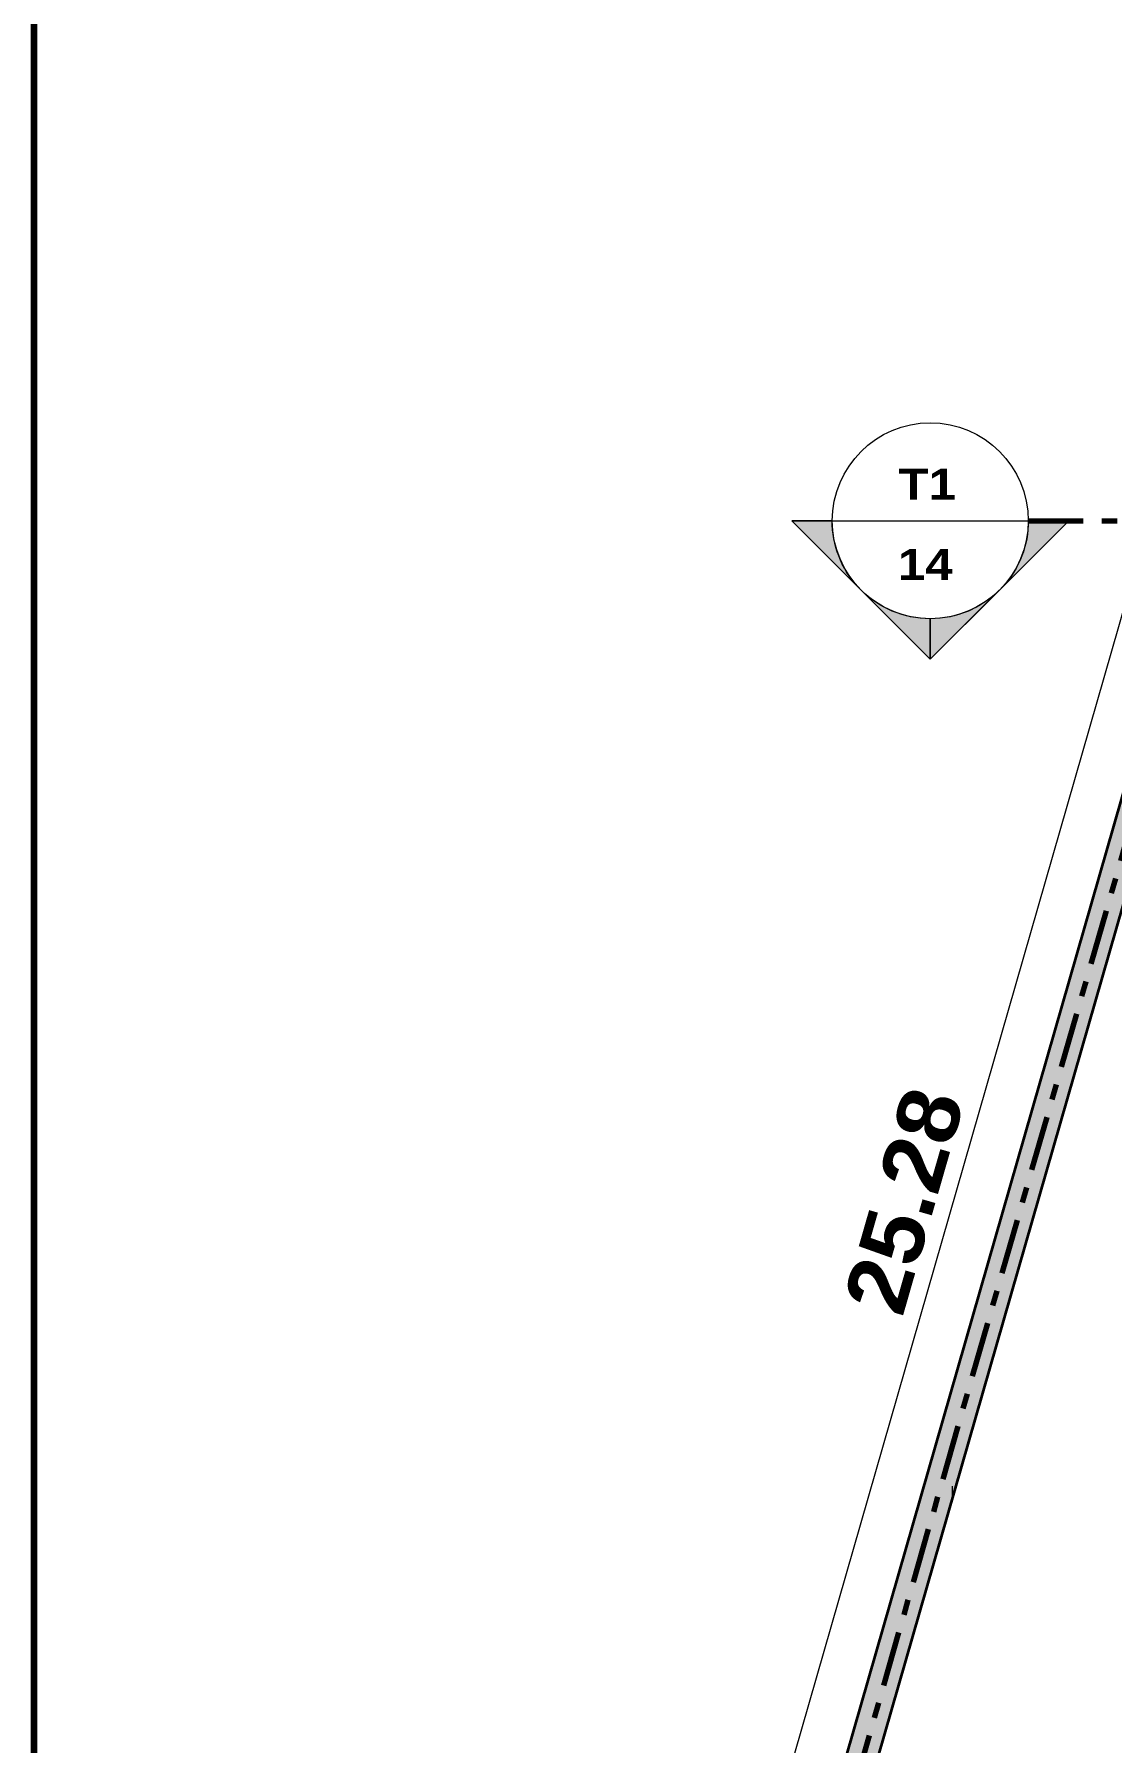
# Model space of a CAD drawing. Header units: metres. Extents: x -144 to 1000, y -717 to 29.
# Drawn here: x 211.32 to 218.3, y -562.53 to -551.45 of the extents above; entities that cross this region are included whole.
import ezdxf

# ---------------------------------------------------------------- set-up
doc = ezdxf.new("R2010")
doc.units = ezdxf.units.M
doc.linetypes.add('Dash Dot 3_16_', pattern=[0.595313, 0.357187, -0.119063, 0, -0.119063])
doc.layers.get('0').update_dxf_attribs({"color": 1})
for name, color, linetype, lineweight in [('A-ANNO-DIMS', 1, 'Continuous', 9), ('A-DETL', 1, 'Continuous', 9), ('A-DETL-WIDE', 1, 'Continuous', 100), ('A-WALL', 4, 'Continuous', 9), ('G-ANNO-SYMB', 1, 'Continuous', 9)]:
    doc.layers.add(name, color=color, linetype=linetype, lineweight=lineweight)
doc.layers.add('A-WALL-PATT', color=7, linetype='Continuous', lineweight=35, true_color=0x9c9c9c)
doc.styles.add('Arial Black', font='', dxfattribs={"height": 0.15})
doc.styles.add('Britannic Bold_B_2', font='', dxfattribs={"width": 1.1, "height": 0.009})
doc.styles.get('Arial Black').set_extended_font_data('Arial Black')
doc.styles.get('Britannic Bold_B_2').set_extended_font_data('Britannic Bold', bold=True)

# ---------------------------------------------------------------- blocks, each defined once
blk = doc.blocks.new('A$C4d52d4f2')
at = {"layer": 'A-DETL-WIDE'}
blk.add_line((-0.40513, -0.58802), (-0.40513, -0.00202), dxfattribs=at)
blk = doc.blocks.new('W')
at = {"layer": 'A-WALL-PATT', "true_color": 0x747474}
for points in [[(215.828, -495.755), (218.69, -485.798), (218.473, -485.826), (215.62, -495.755)], [(212.266, -508.149), (215.828, -495.755), (215.62, -495.755), (212.074, -508.094)]]:
    blk.add_hatch(color=8, dxfattribs=at).paths.add_polyline_path(points)
at = {"layer": 'G-ANNO-SYMB', "extrusion": (0, 0, -1)}
h = blk.add_hatch(color=256, dxfattribs=at)
edge = h.paths.add_edge_path()
edge.add_arc((-214.628, -493.091), 0.636, 317.9216, 360)
edge.add_line((-213.992, -493.091), (-213.73, -493.091))
edge.add_line((-213.73, -493.091), (-214.156, -493.517))
h = blk.add_hatch(color=256, dxfattribs=at)
edge = h.paths.add_edge_path()
edge.add_line((-215.1, -493.517), (-215.526, -493.091))
edge.add_line((-215.526, -493.091), (-215.264, -493.091))
edge.add_arc((-214.628, -493.091), 0.636, 180, 222.0784)
h = blk.add_hatch(color=256, dxfattribs=at)
edge = h.paths.add_edge_path()
edge.add_line((-214.179, -493.54), (-214.628, -493.989))
edge.add_line((-214.628, -493.989), (-214.628, -493.726))
edge.add_arc((-214.628, -493.091), 0.635, 270, 315)
h = blk.add_hatch(color=256, dxfattribs=at)
edge = h.paths.add_edge_path()
edge.add_arc((-214.628, -493.091), 0.635, 225, 270)
edge.add_line((-214.628, -493.726), (-214.628, -493.989))
edge.add_line((-214.628, -493.989), (-215.077, -493.54))
at = {"layer": 'A-ANNO-DIMS', "color": 5, "true_color": 0x0000ff}
blk.add_line((211.222, -509.877), (218.203, -485.586), dxfattribs=at)
at = {"layer": 'A-DETL', "color": 7, "linetype": 'Dash Dot 3_16_', "lineweight": 70}
blk.add_line((211.638, -509.997), (218.619, -485.705), dxfattribs=at)
at = {"layer": 'A-DETL', "color": 253, "true_color": 0xb6b6b6}
blk.add_line((214.772, -499.431), (214.772, -499.351), dxfattribs=at)
at = {"layer": 'A-WALL', "lineweight": 35}
for p, q in [((212.074, -508.094), (218.534, -485.617)), ((212.266, -508.149), (218.69, -485.798))]:
    blk.add_line(p, q, dxfattribs=at)
at = {"layer": 'G-ANNO-SYMB', "lineweight": 18, "extrusion": (0, 0, -1)}
for p, q in [((214.628, -493.989), (213.73, -493.091)), ((213.993, -493.091), (213.73, -493.091)), ((214.156, -493.517), (213.73, -493.091)), ((213.73, -493.091), (213.992, -493.091)), ((214.628, -493.989), (215.526, -493.091)), ((215.526, -493.091), (215.1, -493.517)), ((215.263, -493.091), (215.526, -493.091)), ((215.264, -493.091), (215.526, -493.091)), ((214.628, -493.989), (214.179, -493.54)), ((215.077, -493.54), (214.628, -493.989)), ((214.628, -493.726), (214.628, -493.989)), ((214.628, -493.989), (214.628, -493.726))]:
    blk.add_line(p, q, dxfattribs=at)
at = {"layer": 'G-ANNO-SYMB', "lineweight": 18}
blk.add_line((213.993, -493.091), (215.263, -493.091), dxfattribs=at)
at = {"layer": 'G-ANNO-SYMB', "linetype": 'Dash Dot 3_16_', "lineweight": 70}
blk.add_line((215.263, -493.091), (224.405, -493.091), dxfattribs=at)
at = {"layer": 'G-ANNO-SYMB', "lineweight": 18, "extrusion": (0, 0, -1)}
for radius, start, end in [(0.635, 0, 180), (0.636, 317.9216, 0), (0.635, 180, 0), (0.636, 180, 222.0784), (0.635, 270, 315), (0.635, 225, 270)]:
    blk.add_arc((-214.628, -493.091), radius, start, end, dxfattribs=at)
at = {"layer": 'A-ANNO-DIMS', "color": 5, "true_color": 0x0000ff, "insert": (214.062, -498.151), "char_height": 0.4, "width": 1.40028, "attachment_point": 1, "rotation": 73.9667, "line_spacing_factor": 1.000203, "style": 'Britannic Bold_B_2'}
blk.add_mtext('25.28', dxfattribs=at)
at = {"layer": 'G-ANNO-SYMB', "style": 'Arial Black'}
for s, p in [('T1', (214.422, -492.954)), ('14', (214.418, -493.474))]:
    blk.add_text(s, height=0.2, dxfattribs=at).set_placement(p)

msp = doc.modelspace()

# ---------------------------------------------------------------- block references
at = {"xscale": 99.43160273753426, "yscale": 99.43160273753426, "zscale": 99.43160273753426}
msp.add_blockref('A$C4d52d4f2', (251.6, -530.45), dxfattribs=at)

# ---------------------------------------------------------------- next in the draw order: block references
at = {"color": 3}
msp.add_blockref('W', (2.499, -61.518), dxfattribs=at)

doc.saveas('drawing.dxf')
